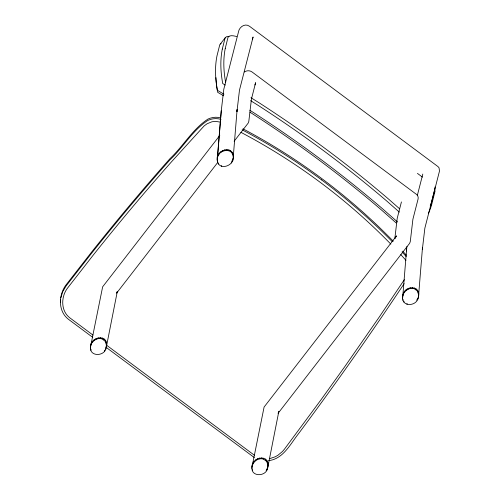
<?xml version="1.0" encoding="UTF-8"?>
<svg xmlns="http://www.w3.org/2000/svg" width="500" height="500" viewBox="0 0 500 500"><rect width="100%" height="100%" fill="white"/><g stroke="black" fill="none" stroke-linecap="round" stroke-linejoin="round"><path stroke-width="0.75" d="M116.75 292.919L117.344 291.306L106.337 347.094C105.487 356.95 88.406 357.188 90.65 346.213L102.638 286.831L219.8 135.431M106.337 347.094C109.406 333.113 88.856 336.231 90.5 348.331M106.675 344.025L105.65 349.188M217.244 160.269C215.2 150.5 232.15 144.588 233.319 155.981C235.356 165.75 218.406 171.663 217.244 160.269L221.256 110.831L223.787 89.281L238.438 32.088C239.062 27.094 245.006 22.862 249.506 26.269L437.981 166.588L439.038 167.787L439.494 171.056L424.856 228.169L422.337 249.644L422.494 247.506L418.481 296.931C417.1 307.288 399.969 307.25 402.844 295.35C404.219 284.994 421.356 285.031 418.481 296.931M278.212 413.125L278.806 411.512L267.8 467.3C266.95 477.156 249.869 477.394 252.113 466.419L264.1 407.038L396.544 235.888L394.994 238.475M267.8 467.3C270.869 453.319 250.319 456.438 251.962 468.544M268.137 464.231L267.113 469.394M406.481 250.987L406.906 246.537M221.256 110.831L217.4 158.125C218.125 149.662 232.606 146.981 233.256 156.769M218.088 156.012L218.15 155.219M217.631 162.288L217.306 159.475M219.269 154.069L219.331 153.275M218.538 164.056L218.606 163.263M220.856 152.425L220.919 151.637M222.738 151.2L222.806 150.412M221.631 166.363L221.7 165.569M224.8 150.475L224.862 149.688M226.887 150.294L226.95 149.506M228.863 150.681L228.925 149.887M230.594 151.594L230.656 150.806M231.956 152.981L232.019 152.194M231.225 162.969L233.162 158.125M232.406 161.025L232.469 160.238M232.862 154.75L232.931 153.956M233.1 158.912L237.113 109.488L236.956 111.631L239.475 90.15L253.1 36.987L252.356 39.288M402.625 298.281L406.637 248.85M403.013 300.306L403.075 299.519M402.781 296.144L403.537 293.238M403.469 294.025L404.712 291.294M403.919 302.075L403.988 301.281M404.65 292.081L406.238 290.444L406.3 289.65M406.238 290.444L408.125 289.219L408.188 288.425M407.019 304.375L407.081 303.587M408.125 289.219L410.181 288.494L410.244 287.7M410.181 288.494L412.269 288.312L412.331 287.525M418.638 294.788L417.337 291L414.244 288.694L414.306 287.906M415.975 289.613L416.037 288.819M417.337 291L417.4 290.212M418.25 292.762L418.312 291.975M417.788 299.044L418.544 296.137M394.875 238.269L397.206 218.388L401.425 201.925M90.65 346.213L91.525 343.169M90.894 350.337L91.075 349.394M91.337 344.119L92.7 341.25M92.513 342.2L94.094 340.588L94.281 339.637M94.094 340.588L95.981 339.381L96.163 338.438M95.981 339.381L98.031 338.675L98.219 337.731M98.031 338.675L100.119 338.512L100.306 337.569M106.487 344.975L105.188 341.213L102.094 338.906L102.281 337.956M103.819 339.825L104.006 338.875M105.188 341.213L105.375 340.262M104.475 351.106L104.663 350.156M106.1 342.969L106.281 342.019M252.113 466.419L252.987 463.381M252.35 470.55L252.537 469.6M252.8 464.325L254.163 461.463M253.975 462.406L255.556 460.794L255.744 459.844M255.556 460.794L257.438 459.594L257.625 458.644M257.438 459.594L259.494 458.888L259.681 457.938M259.494 458.888L261.581 458.725L261.769 457.775M267.95 465.181L266.65 461.419L263.55 459.113L263.738 458.169M265.281 460.031L265.469 459.087M266.65 461.419L266.837 460.469M267.556 463.175L267.744 462.225M60.825 297.787L62.725 291.669L66.037 286.038L91.137 253.819A2316.994 2268.031 6.7 0 1 169.9 159.906C183.131 147.506 192.512 130.338 207.875 120.4C211.95 118.5 216.731 117.994 221.025 119.425M222.3 49.081L225.087 37.975L226.444 36.763L228.944 36.331M225.269 48.294L228.044 37.225C230.081 34.619 234.025 36 236.744 36.513M431.6 204.906L435.037 191.206L434.681 188.844M417.431 195.05L422.812 174.05M254.894 84.975L255.631 82.675L251.438 99.056L248.806 121.444L248.169 123.112L234.144 141.25M416.675 300.2L417.463 298.9M266.125 470.363L267.3 468.444M404.344 279.675L379.412 316.8L344.606 366.894L320.844 400.012L284.481 449.113L282.481 451.475L277.869 455.3L275.294 456.756L269.831 458.612M404.144 283.644C370.294 334.6 335.075 384.637 298.531 433.688C290.438 443.85 283.306 459.019 268.625 460.631M225.613 37.275L219.775 44.731L216.988 55.844A927.256 234.387 30.1 0 0 217.406 90.312L223.962 94.206M116.631 293.094L217.906 162.237M278.094 413.3L409.631 243.325L410.269 241.65L412.9 219.269L418.106 198.938L418.162 197.194L417.65 195.669L416.594 194.469L252.037 71.956C249.8 70.344 246.694 70.344 244.469 71.975M220.3 44.037L221.125 43.525M412.269 288.312L414.244 288.694M100.119 338.512L102.094 338.906M261.581 458.725L263.55 459.113M220.588 117.912C216.456 116.656 211.919 117.256 208.031 119.05C192.675 128.988 183.287 146.156 170.056 158.556A2316.994 2268.031 6.7 0 0 91.294 252.469L66.194 284.688C58.581 294.587 57.775 311.05 68.35 319.225L92.775 337.406M220.094 122.069L215.3 121.344L211.956 121.775L207.087 123.763L204.181 125.894L171.513 161.806A2314.369 2265.462 6.7 0 0 92.837 255.613L67.812 287.738C60.9 296.356 60.525 310.756 69.831 317.844L92.981 335.081M225.281 85.069L222.725 83.55A927.256 234.387 30.1 0 1 222.306 49.081M223.562 95.794L217.631 92.269L217.181 89.681A925.1 233.837 30.1 0 1 215.938 77.65M250.956 97.694L259.788 103.231C304.837 132.331 347.994 164.363 388.744 199.237L399.544 208.75M250.65 100.669L258.444 105.556C303.419 134.606 346.494 166.581 387.175 201.394L399.35 212.119M249.838 110.269L252.875 112.175C298.006 141.325 341.238 173.412 382.062 208.35L397.5 221.944M250.056 112.269L251.819 113.369C296.869 142.469 340.019 174.506 380.775 209.375L396.194 222.956M254.294 457.556L105.925 347.194M321.562 179.881L321.7 179.981A602.144 589.419 6.7 0 1 392.056 241.462M417.431 173.388L422.444 177.119M106.125 344.869L254.438 455.281M402.744 251.181L406.381 255.206M402.062 251.962L406.219 256.556M400.788 254.613L405.944 260.306M225.6 82.131L225.156 79.544A925.1 233.837 30.1 0 1 225.275 48.294M434.975 186.981L435.031 188.231L431.6 201.906A925.1 207.619 46.2 0 1 430.838 204.281M60.606 299.556L60.625 302.644M431.6 204.9A927.256 208.1 46.2 0 1 428.363 213.475M430.637 204.869A925.1 207.619 46.2 0 1 430.219 206.025M393.281 241.2A602.144 589.419 6.7 0 0 321.863 178.625L321.725 178.531A601.631 588.919 6.7 0 0 242.987 128.837M242.15 129.825A601.631 588.919 6.7 0 1 321.569 179.881M390.838 244.125A600.1 587.419 6.7 0 0 320.188 182.306L320.081 182.237A599.694 587.025 6.7 0 0 240.912 132.331"/></g></svg>
